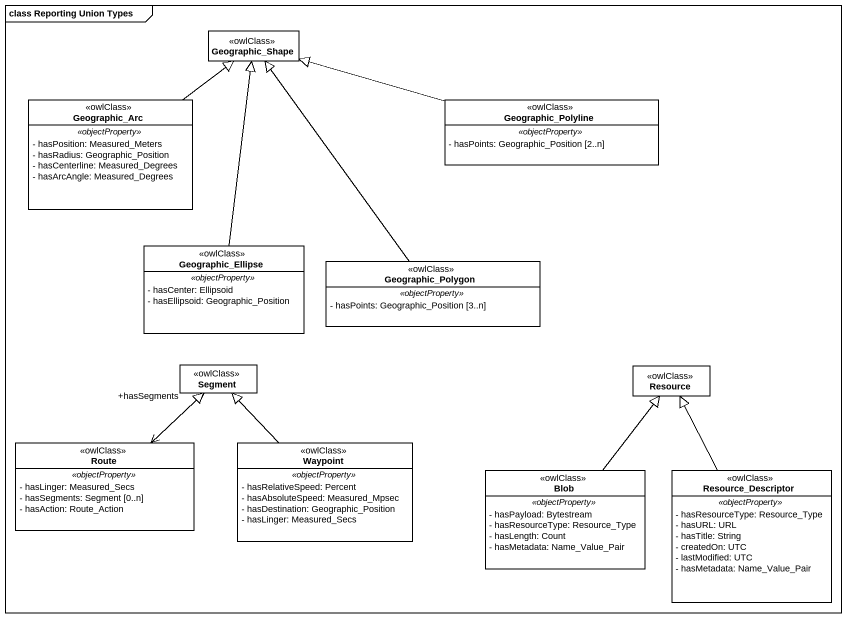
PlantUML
@startuml
mainframe class Reporting Union Types
hide circle
hide empty members
skinparam classAttributeIconSize 0
class Geographic_Shape <<owlClass>>
class Geographic_Arc <<owlClass>> {
  .. <<objectProperty>> ..
  - hasPosition: Measured_Meters
  - hasRadius: Geographic_Position
  - hasCenterline: Measured_Degrees
  - hasArcAngle: Measured_Degrees
}
class Geographic_Polyline <<owlClass>> {
  .. <<objectProperty>> ..
  - hasPoints: Geographic_Position [2..n]
}
class Geographic_Ellipse <<owlClass>> {
  .. <<objectProperty>> ..
  - hasCenter: Ellipsoid
  - hasEllipsoid: Geographic_Position
}
class Geographic_Polygon <<owlClass>> {
  .. <<objectProperty>> ..
  - hasPoints: Geographic_Position [3..n]
}
class Segment <<owlClass>>
class Resource <<owlClass>>
class Route <<owlClass>> {
  .. <<objectProperty>> ..
  - hasLinger: Measured_Secs
  - hasSegments: Segment [0..n]
  - hasAction: Route_Action
}
class Waypoint <<owlClass>> {
  .. <<objectProperty>> ..
  - hasRelativeSpeed: Percent
  - hasAbsoluteSpeed: Measured_Mpsec
  - hasDestination: Geographic_Position
  - hasLinger: Measured_Secs
}
class Blob <<owlClass>> {
  .. <<objectProperty>> ..
  - hasPayload: Bytestream
  - hasResourceType: Resource_Type
  - hasLength: Count
  - hasMetadata: Name_Value_Pair
}
class Resource_Descriptor <<owlClass>> {
  .. <<objectProperty>> ..
  - hasResourceType: Resource_Type
  - hasURL: URL
  - hasTitle: String
  - createdOn: UTC
  - lastModified: UTC
  - hasMetadata: Name_Value_Pair
}
Geographic_Arc -up-|> Geographic_Shape
Geographic_Polyline -left-|> Geographic_Shape
Geographic_Ellipse -up-|> Geographic_Shape
Geographic_Polygon -up-|> Geographic_Shape
Route <-up-> "+hasSegments" Segment
Route -up-|> Segment
Waypoint -up-|> Segment
Blob -up-|> Resource
Resource_Descriptor -up-|> Resource
@enduml
